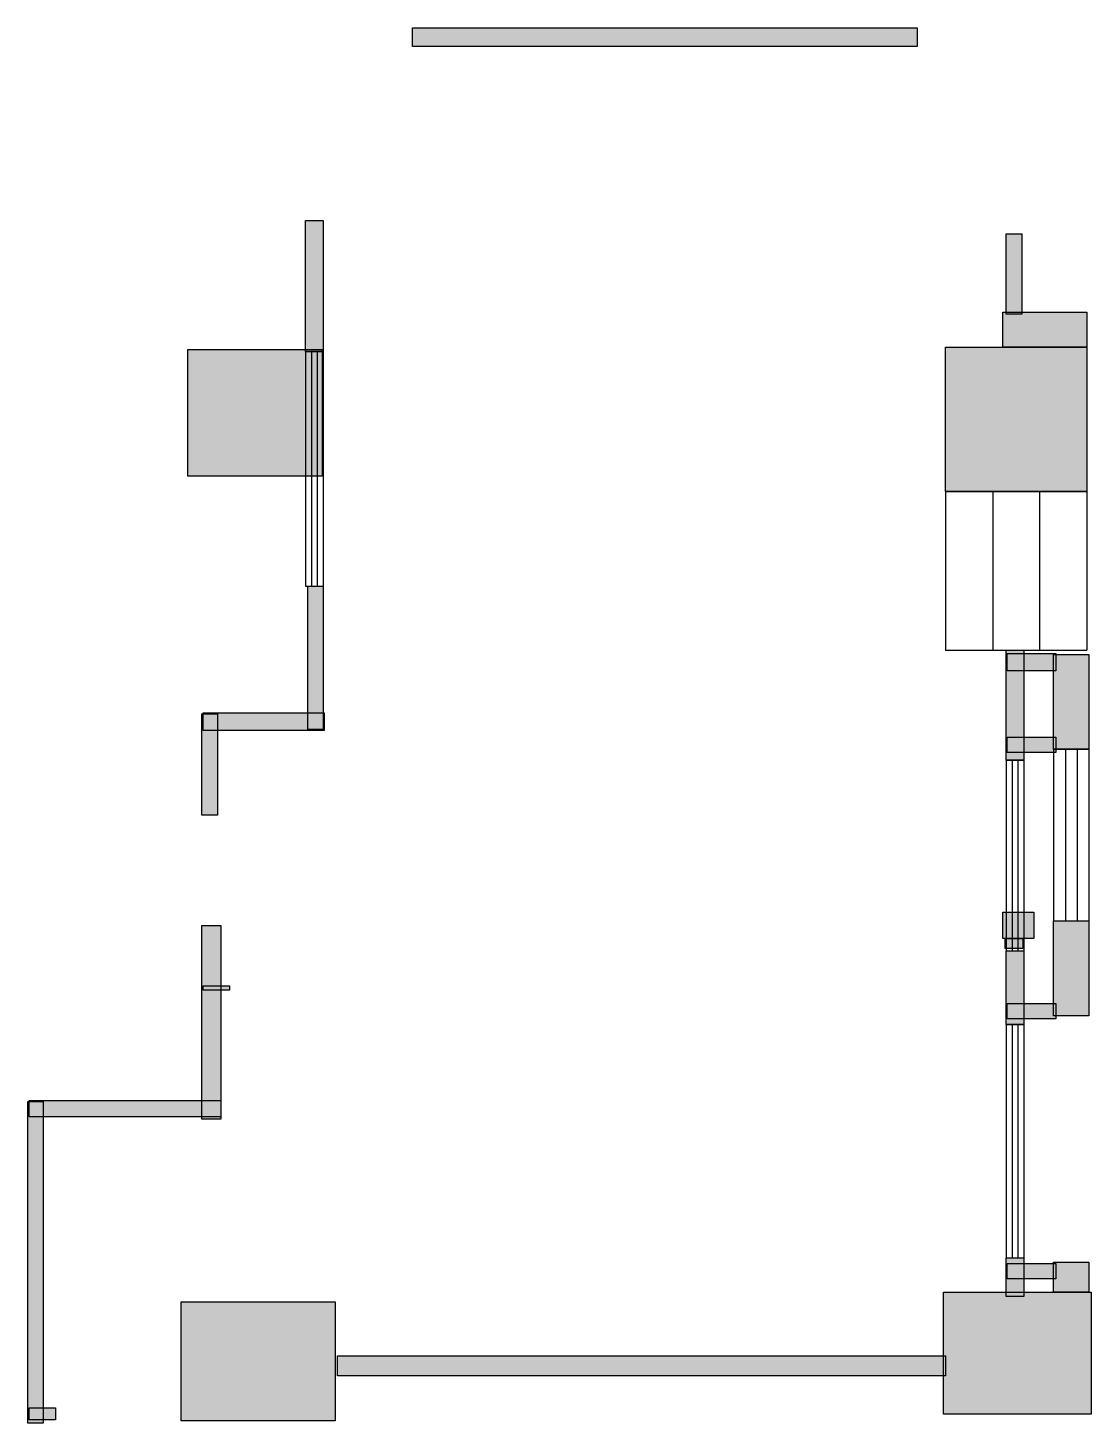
# Model space of a CAD drawing. Header units: centimetres. Extents: x 31 to 880, y 21 to 1136.
import ezdxf

# ---------------------------------------------------------------- set-up
doc = ezdxf.new("R2010")
doc.units = ezdxf.units.CM
doc.layers.add('WALL', color=7, linetype='Continuous')
doc.layers.add('WINDOW', color=5, linetype='Continuous')

msp = doc.modelspace()

# ---------------------------------------------------------------- hatches: boundary and pattern name
at = {"layer": 'WALL'}
h = msp.add_hatch(color=256, dxfattribs=at)
h.dxf.hatch_style = 1
h.paths.add_polyline_path([(337.9, 1136.1), (741, 1136.1), (741, 1121.1), (337.9, 1121.1)])
h = msp.add_hatch(color=256, dxfattribs=at)
h.dxf.hatch_style = 1
h.paths.add_polyline_path([(252.6, 982.1), (266.6, 982.1), (266.6, 877.4), (252.6, 877.4)])
h = msp.add_hatch(color=256, dxfattribs=at)
h.dxf.hatch_style = 1
h.paths.add_polyline_path([(812.2, 971.5), (824.6, 971.5), (824.6, 907.3), (812.2, 907.3)])
h = msp.add_hatch(color=256, dxfattribs=at)
h.dxf.hatch_style = 1
h.paths.add_polyline_path([(809.6, 909), (876.5, 909), (876.5, 880.9), (809.6, 880.9)])
h = msp.add_hatch(color=256, dxfattribs=at)
h.dxf.hatch_style = 1
h.paths.add_polyline_path([(763.8, 880.9), (876.5, 880.9), (876.5, 765.6), (763.8, 765.6)])
h = msp.add_hatch(color=256, dxfattribs=at)
h.dxf.hatch_style = 1
h.paths.add_polyline_path([(158.4, 879.1), (265.8, 879.1), (265.8, 777.9), (158.4, 777.9)])
h = msp.add_hatch(color=256, dxfattribs=at)
h.dxf.hatch_style = 1
h.paths.add_polyline_path([(254.3, 689.9), (266.6, 689.9), (266.6, 575.5), (254.3, 575.5)])
h = msp.add_hatch(color=256, dxfattribs=at)
h.dxf.hatch_style = 1
h.paths.add_polyline_path([(812.2, 638.9), (826.3, 638.9), (826.3, 550.9), (812.2, 550.9)])
h = msp.add_hatch(color=256, dxfattribs=at)
h.dxf.hatch_style = 1
h.paths.add_polyline_path([(813.1, 636.2), (851.8, 636.2), (851.8, 622.2), (813.1, 622.2)])
h = msp.add_hatch(color=256, dxfattribs=at)
h.dxf.hatch_style = 1
h.paths.add_polyline_path([(850.1, 635.4), (878.2, 635.4), (878.2, 559.7), (850.1, 559.7)])
h = msp.add_hatch(color=256, dxfattribs=at)
h.dxf.hatch_style = 1
h.paths.add_polyline_path([(169.8, 587.8), (182.2, 587.8), (182.2, 506.9), (169.8, 506.9)])
h = msp.add_hatch(color=256, dxfattribs=at)
h.dxf.hatch_style = 1
h.paths.add_polyline_path([(170.7, 588.7), (267.5, 588.7), (267.5, 574.6), (170.7, 574.6)])
h = msp.add_hatch(color=256, dxfattribs=at)
h.dxf.hatch_style = 1
h.paths.add_polyline_path([(813.1, 569.4), (851.8, 569.4), (851.8, 557), (813.1, 557)])
h = msp.add_hatch(color=256, dxfattribs=at)
h.dxf.hatch_style = 1
h.paths.add_polyline_path([(809.6, 429.4), (834.2, 429.4), (834.2, 408.3), (809.6, 408.3)])
h = msp.add_hatch(color=256, dxfattribs=at)
h.dxf.hatch_style = 1
h.paths.add_polyline_path([(169.8, 418.9), (184.8, 418.9), (184.8, 264), (169.8, 264)])
h = msp.add_hatch(color=256, dxfattribs=at)
h.dxf.hatch_style = 1
h.paths.add_polyline_path([(850.1, 422.4), (878.2, 422.4), (878.2, 346.7), (850.1, 346.7)])
h = msp.add_hatch(color=256, dxfattribs=at)
h.dxf.hatch_style = 1
h.paths.add_polyline_path([(811.4, 408.3), (825.4, 408.3), (825.4, 400.4), (811.4, 400.4)])
h = msp.add_hatch(color=256, dxfattribs=at)
h.dxf.hatch_style = 1
h.paths.add_polyline_path([(812.2, 398.6), (826.3, 398.6), (826.3, 339.7), (812.2, 339.7)])
h = msp.add_hatch(color=256, dxfattribs=at)
h.dxf.hatch_style = 1
h.paths.add_polyline_path([(170.7, 370.5), (191.8, 370.5), (191.8, 367), (170.7, 367)])
h = msp.add_hatch(color=256, dxfattribs=at)
h.dxf.hatch_style = 1
h.paths.add_polyline_path([(813.1, 356.4), (851.8, 356.4), (851.8, 344.1), (813.1, 344.1)])
h = msp.add_hatch(color=256, dxfattribs=at)
h.dxf.hatch_style = 1
h.paths.add_polyline_path([(31.7, 279), (184.8, 279), (184.8, 265.8), (31.7, 265.8)])
h = msp.add_hatch(color=256, dxfattribs=at)
h.dxf.hatch_style = 1
h.paths.add_polyline_path([(30.8, 278.1), (43.1, 278.1), (43.1, 21.1), (30.8, 21.1)])
h = msp.add_hatch(color=256, dxfattribs=at)
h.dxf.hatch_style = 1
h.paths.add_polyline_path([(812.2, 153.1), (826.3, 153.1), (826.3, 122.3), (812.2, 122.3)])
h = msp.add_hatch(color=256, dxfattribs=at)
h.dxf.hatch_style = 1
h.paths.add_polyline_path([(813.1, 148.7), (851.8, 148.7), (851.8, 136.4), (813.1, 136.4)])
h = msp.add_hatch(color=256, dxfattribs=at)
h.dxf.hatch_style = 1
h.paths.add_polyline_path([(850.1, 149.6), (878.2, 149.6), (878.2, 125.8), (850.1, 125.8)])
h = msp.add_hatch(color=256, dxfattribs=at)
h.dxf.hatch_style = 1
h.paths.add_polyline_path([(762.1, 125.8), (880, 125.8), (880, 28.2), (762.1, 28.2)])
h = msp.add_hatch(color=256, dxfattribs=at)
h.dxf.hatch_style = 1
h.paths.add_polyline_path([(153.1, 117.9), (276.3, 117.9), (276.3, 22.9), (153.1, 22.9)])
h = msp.add_hatch(color=256, dxfattribs=at)
h.dxf.hatch_style = 1
h.paths.add_polyline_path([(278.1, 74.8), (763.8, 74.8), (763.8, 59), (278.1, 59)])
h = msp.add_hatch(color=256, dxfattribs=at)
h.dxf.hatch_style = 1
h.paths.add_polyline_path([(31.7, 33.4), (52.8, 33.4), (52.8, 23.8), (31.7, 23.8)])

# ---------------------------------------------------------------- linework, layer by layer
for points in [[(337.9, 1136.1), (741, 1136.1), (741, 1121.1), (337.9, 1121.1)], [(252.6, 982.1), (266.6, 982.1), (266.6, 877.4), (252.6, 877.4)], [(812.2, 971.5), (824.6, 971.5), (824.6, 907.3), (812.2, 907.3)], [(809.6, 909), (876.5, 909), (876.5, 880.9), (809.6, 880.9)], [(763.8, 880.9), (876.5, 880.9), (876.5, 765.6), (763.8, 765.6)], [(158.4, 879.1), (265.8, 879.1), (265.8, 777.9), (158.4, 777.9)], [(254.3, 689.9), (266.6, 689.9), (266.6, 575.5), (254.3, 575.5)], [(812.2, 638.9), (826.3, 638.9), (826.3, 550.9), (812.2, 550.9)], [(813.1, 636.2), (851.8, 636.2), (851.8, 622.2), (813.1, 622.2)], [(850.1, 635.4), (878.2, 635.4), (878.2, 559.7), (850.1, 559.7)], [(169.8, 587.8), (182.2, 587.8), (182.2, 506.9), (169.8, 506.9)], [(170.7, 588.7), (267.5, 588.7), (267.5, 574.6), (170.7, 574.6)], [(813.1, 569.4), (851.8, 569.4), (851.8, 557), (813.1, 557)], [(809.6, 429.4), (834.2, 429.4), (834.2, 408.3), (809.6, 408.3)], [(169.8, 418.9), (184.8, 418.9), (184.8, 264), (169.8, 264)], [(850.1, 422.4), (878.2, 422.4), (878.2, 346.7), (850.1, 346.7)], [(811.4, 408.3), (825.4, 408.3), (825.4, 400.4), (811.4, 400.4)], [(812.2, 398.6), (826.3, 398.6), (826.3, 339.7), (812.2, 339.7)], [(170.7, 370.5), (191.8, 370.5), (191.8, 367), (170.7, 367)], [(813.1, 356.4), (851.8, 356.4), (851.8, 344.1), (813.1, 344.1)], [(31.7, 279), (184.8, 279), (184.8, 265.8), (31.7, 265.8)], [(30.8, 278.1), (43.1, 278.1), (43.1, 21.1), (30.8, 21.1)], [(812.2, 153.1), (826.3, 153.1), (826.3, 122.3), (812.2, 122.3)], [(813.1, 148.7), (851.8, 148.7), (851.8, 136.4), (813.1, 136.4)], [(850.1, 149.6), (878.2, 149.6), (878.2, 125.8), (850.1, 125.8)], [(762.1, 125.8), (880, 125.8), (880, 28.2), (762.1, 28.2)], [(153.1, 117.9), (276.3, 117.9), (276.3, 22.9), (153.1, 22.9)], [(278.1, 74.8), (763.8, 74.8), (763.8, 59), (278.1, 59)], [(31.7, 33.4), (52.8, 33.4), (52.8, 23.8), (31.7, 23.8)]]:
    msp.add_lwpolyline(points, close=True, dxfattribs=at)
at = {"layer": 'WINDOW'}
for p, q in [((252.6, 877.4), (252.6, 689.9)), ((252.6, 877.4), (266.6, 877.4)), ((257.3, 877.4), (257.3, 689.9)), ((261.9, 877.4), (261.9, 689.9)), ((266.6, 877.4), (266.6, 689.9)), ((763.8, 765.6), (763.8, 638.9)), ((763.8, 765.6), (876.5, 765.6)), ((801.4, 765.6), (801.4, 638.9)), ((838.9, 765.6), (838.9, 638.9)), ((876.5, 765.6), (876.5, 638.9)), ((252.6, 689.9), (266.6, 689.9)), ((763.8, 638.9), (876.5, 638.9)), ((850.1, 559.7), (850.1, 422.4)), ((850.1, 559.7), (878.2, 559.7)), ((859.5, 559.7), (859.5, 422.4)), ((868.9, 559.7), (868.9, 422.4)), ((878.2, 559.7), (878.2, 422.4)), ((812.2, 550.9), (812.2, 398.6)), ((812.2, 550.9), (826.3, 550.9)), ((816.9, 550.9), (816.9, 398.6)), ((821.6, 550.9), (821.6, 398.6)), ((826.3, 550.9), (826.3, 398.6)), ((850.1, 422.4), (878.2, 422.4)), ((812.2, 398.6), (826.3, 398.6)), ((812.2, 339.7), (812.2, 153.1)), ((812.2, 339.7), (826.3, 339.7)), ((816.9, 339.7), (816.9, 153.1)), ((821.6, 339.7), (821.6, 153.1)), ((826.3, 339.7), (826.3, 153.1)), ((812.2, 153.1), (826.3, 153.1))]:
    msp.add_line(p, q, dxfattribs=at)

doc.saveas('drawing.dxf')
